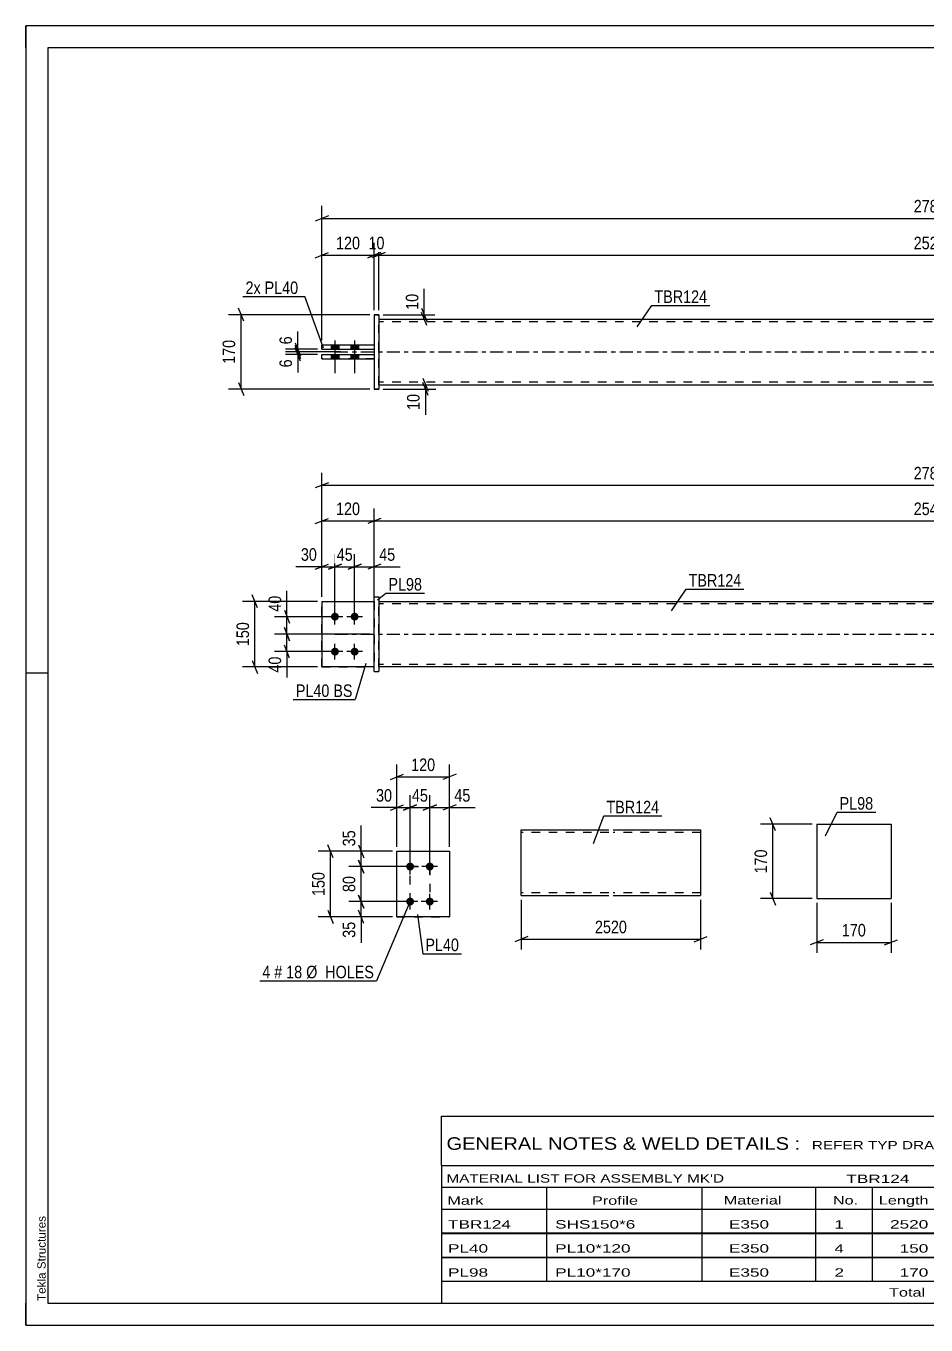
# Model space of a CAD drawing. Header units: millimetres. Extents: x 0 to 420, y 0 to 297.
# Drawn here: x 0 to 205.8, y 0 to 297 of the extents above; entities that cross this region are included whole.
import ezdxf

# ---------------------------------------------------------------- set-up
doc = ezdxf.new("R2010")
doc.units = ezdxf.units.MM
doc.linetypes.add('DXK_LINE_DOT2', pattern=[3.9198, 1.9599, -1.9599])
doc.linetypes.add('DXK_LINE_DOT3', pattern=[5.9187, 2.979, -0.9799, 0.9799, -0.9799])
doc.styles.add('Arial', font='ARIAL.TTF', dxfattribs={"height": 0.2})
doc.styles.add('Arial Narrow', font='ARIALN.TTF', dxfattribs={"height": 0.2})

# ---------------------------------------------------------------- blocks, each defined once
blk = doc.blocks.new('Unknown-580873140-1163')
at = {"color": 5, "linetype": 'Continuous'}
for p, q in [((420, 297), (0, 297)), ((0, 297), (0, 0)), ((0, 292), (0, 297)), ((415, 292), (5, 292)), ((5, 292), (5, 5)), ((5, 149), (0, 149)), ((0, 0), (0, 5)), ((5, 5), (415, 5)), ((0, 0), (420, 0))]:
    blk.add_line(p, q, dxfattribs=at)
at = {"color": 174, "linetype": 'Continuous', "style": 'Arial'}
blk.add_text('Tekla Structures', height=1.9102, rotation=90, dxfattribs=at).set_placement((4.5, 5.5))
blk = doc.blocks.new('Part-580873140-1797 - 1735')
at = {"color": 2, "linetype": 'Continuous'}
for p, q in [((67.65, 165.45), (79.65, 165.45)), ((67.65, 165.45), (67.65, 150.45)), ((79.65, 150.45), (67.65, 150.45)), ((67.65, 150.45), (67.65, 150.45))]:
    blk.add_line(p, q, dxfattribs=at)
at = {"color": 7, "linetype": 'DXK_LINE_DOT2'}
for p, q in [((67.65, 165.45), (79.65, 165.45)), ((79.65, 165.45), (79.65, 165.45)), ((79.65, 165.45), (79.65, 150.45)), ((67.65, 150.45), (79.65, 150.45))]:
    blk.add_line(p, q, dxfattribs=at)
blk = doc.blocks.new('Part-580873140-1792 - 1735')
at = {"color": 7, "linetype": 'DXK_LINE_DOT2'}
for p, q in [((67.65, 165.45), (79.65, 165.45)), ((67.65, 165.45), (79.65, 165.45)), ((67.65, 150.45), (67.65, 165.45)), ((79.65, 165.45), (79.65, 165.45)), ((79.65, 165.45), (79.65, 150.45)), ((67.65, 150.45), (79.65, 150.45)), ((79.65, 150.45), (67.65, 150.45)), ((67.65, 150.45), (67.65, 150.45))]:
    blk.add_line(p, q, dxfattribs=at)
blk = doc.blocks.new('Part-580873140-1802 - 1735')
at = {"color": 2, "linetype": 'Continuous'}
for p, q in [((79.65, 166.45), (80.65, 166.45)), ((79.65, 149.45), (79.65, 166.45)), ((80.65, 166.45), (80.65, 166.45)), ((80.65, 166.45), (80.65, 149.45)), ((79.65, 149.45), (80.65, 149.45))]:
    blk.add_line(p, q, dxfattribs=at)
at = {"color": 7, "linetype": 'DXK_LINE_DOT2'}
for p, q in [((79.65, 166.45), (80.65, 166.45)), ((79.65, 149.45), (80.65, 149.45))]:
    blk.add_line(p, q, dxfattribs=at)
blk = doc.blocks.new('Part-580873140-1807 - 1735')
at = {"color": 2, "linetype": 'Continuous'}
for p, q in [((80.65, 165.45), (332.64, 165.45)), ((332.64, 150.45), (80.65, 150.45))]:
    blk.add_line(p, q, dxfattribs=at)
at = {"color": 7, "linetype": 'DXK_LINE_DOT2'}
for p, q in [((80.65, 150.45), (80.65, 165.45)), ((332.64, 164.85), (80.65, 164.85)), ((332.64, 150.45), (332.64, 165.45)), ((332.64, 151.05), (80.65, 151.05))]:
    blk.add_line(p, q, dxfattribs=at)
at = {"color": 7, "linetype": 'DXK_LINE_DOT3'}
blk.add_line((70.65, 157.95), (342.64, 157.95), dxfattribs=at)
blk = doc.blocks.new('Bolt-580873140-1809 - 1735')
at = {"linetype": 'Continuous'}
for points in [[(70.65, 162.85), (70.83, 162.83), (71.01, 162.78), (71.17, 162.68), (71.31, 162.56), (71.42, 162.4), (71.5, 162.23), (71.54, 162.05), (71.54, 161.86), (71.5, 161.68), (71.42, 161.5), (71.31, 161.35), (71.17, 161.23), (71.01, 161.13), (70.83, 161.07), (70.65, 161.05), (70.46, 161.07), (70.28, 161.13), (70.12, 161.23), (69.98, 161.35), (69.87, 161.5), (69.79, 161.68), (69.75, 161.86), (69.75, 162.05), (69.79, 162.23), (69.87, 162.4), (69.98, 162.56), (70.12, 162.68), (70.28, 162.78), (70.46, 162.83)], [(75.15, 162.85), (75.33, 162.83), (75.51, 162.78), (75.67, 162.68), (75.81, 162.56), (75.92, 162.4), (76, 162.23), (76.04, 162.05), (76.04, 161.86), (76, 161.68), (75.92, 161.5), (75.81, 161.35), (75.67, 161.23), (75.51, 161.13), (75.33, 161.07), (75.15, 161.05), (74.96, 161.07), (74.78, 161.13), (74.62, 161.23), (74.48, 161.35), (74.37, 161.5), (74.29, 161.68), (74.25, 161.86), (74.25, 162.05), (74.29, 162.23), (74.37, 162.4), (74.48, 162.56), (74.62, 162.68), (74.78, 162.78), (74.96, 162.83)], [(70.65, 154.85), (70.83, 154.83), (71.01, 154.78), (71.17, 154.68), (71.31, 154.56), (71.42, 154.4), (71.5, 154.23), (71.54, 154.05), (71.54, 153.86), (71.5, 153.68), (71.42, 153.5), (71.31, 153.35), (71.17, 153.23), (71.01, 153.13), (70.83, 153.07), (70.65, 153.05), (70.46, 153.07), (70.28, 153.13), (70.12, 153.23), (69.98, 153.35), (69.87, 153.5), (69.79, 153.68), (69.75, 153.86), (69.75, 154.05), (69.79, 154.23), (69.87, 154.4), (69.98, 154.56), (70.12, 154.68), (70.28, 154.78), (70.46, 154.83)], [(75.15, 154.85), (75.33, 154.83), (75.51, 154.78), (75.67, 154.68), (75.81, 154.56), (75.92, 154.4), (76, 154.23), (76.04, 154.05), (76.04, 153.86), (76, 153.68), (75.92, 153.5), (75.81, 153.35), (75.67, 153.23), (75.51, 153.13), (75.33, 153.07), (75.15, 153.05), (74.96, 153.07), (74.78, 153.13), (74.62, 153.23), (74.48, 153.35), (74.37, 153.5), (74.29, 153.68), (74.25, 153.86), (74.25, 154.05), (74.29, 154.23), (74.37, 154.4), (74.48, 154.56), (74.62, 154.68), (74.78, 154.78), (74.96, 154.83)]]:
    blk.add_hatch(color=1, dxfattribs=at).paths.add_polyline_path(points)
at = {"color": 1, "linetype": 'Continuous'}
for p, q in [((70.65, 160.15), (70.65, 163.75)), ((75.15, 160.15), (75.15, 163.75)), ((72.45, 161.95), (68.85, 161.95)), ((76.95, 161.95), (73.35, 161.95)), ((70.65, 152.15), (70.65, 155.75)), ((75.15, 152.15), (75.15, 155.75)), ((72.45, 153.95), (68.85, 153.95)), ((76.95, 153.95), (73.35, 153.95))]:
    blk.add_line(p, q, dxfattribs=at)
blk = doc.blocks.new('Part-580873140-1425 - 1390')
at = {"color": 2, "linetype": 'Continuous'}
for p, q in [((67.65, 224.09), (79.65, 224.09)), ((67.65, 223.09), (67.65, 224.09)), ((67.65, 223.09), (79.65, 223.09)), ((67.65, 223.09), (67.65, 223.09))]:
    blk.add_line(p, q, dxfattribs=at)
at = {"color": 7, "linetype": 'DXK_LINE_DOT2'}
for p, q in [((67.65, 224.09), (79.65, 224.09)), ((67.65, 224.09), (67.65, 224.09)), ((67.65, 223.09), (79.65, 223.09)), ((79.65, 224.09), (79.65, 223.09))]:
    blk.add_line(p, q, dxfattribs=at)
blk = doc.blocks.new('Part-580873140-1394 - 1390')
at = {"color": 2, "linetype": 'Continuous'}
for p, q in [((79.65, 230.99), (80.65, 230.99)), ((79.65, 230.99), (79.65, 213.99)), ((80.65, 230.99), (80.65, 230.99)), ((80.65, 230.99), (80.65, 213.99)), ((80.65, 213.99), (79.65, 213.99)), ((79.65, 213.99), (79.65, 213.99))]:
    blk.add_line(p, q, dxfattribs=at)
at = {"color": 7, "linetype": 'DXK_LINE_DOT2'}
for p, q in [((80.65, 230.99), (79.65, 230.99)), ((80.65, 230.99), (80.65, 230.99)), ((79.65, 213.99), (80.65, 213.99))]:
    blk.add_line(p, q, dxfattribs=at)
blk = doc.blocks.new('Part-580873140-1420 - 1390')
at = {"color": 2, "linetype": 'Continuous'}
for p, q in [((67.65, 221.89), (79.65, 221.89)), ((67.65, 220.89), (67.65, 221.89)), ((67.65, 220.89), (79.65, 220.89)), ((67.65, 220.89), (67.65, 220.89))]:
    blk.add_line(p, q, dxfattribs=at)
at = {"color": 7, "linetype": 'DXK_LINE_DOT2'}
for p, q in [((67.65, 221.89), (79.65, 221.89)), ((79.65, 220.89), (67.65, 220.89)), ((79.65, 221.89), (79.65, 220.89))]:
    blk.add_line(p, q, dxfattribs=at)
blk = doc.blocks.new('Part-580873140-1446 - 1390')
at = {"color": 2, "linetype": 'Continuous'}
for p, q in [((80.65, 229.99), (332.64, 229.99)), ((80.65, 214.99), (332.64, 214.99))]:
    blk.add_line(p, q, dxfattribs=at)
at = {"color": 7, "linetype": 'DXK_LINE_DOT2'}
for p, q in [((80.65, 214.99), (80.65, 229.99)), ((332.64, 229.39), (80.65, 229.39)), ((332.64, 229.99), (332.64, 214.99)), ((332.64, 215.59), (80.65, 215.59))]:
    blk.add_line(p, q, dxfattribs=at)
at = {"color": 7, "linetype": 'DXK_LINE_DOT3'}
blk.add_line((70.65, 222.49), (342.64, 222.49), dxfattribs=at)
blk = doc.blocks.new('Bolt-580873140-1448 - 1390')
at = {"linetype": 'Continuous'}
for points in [[(69.75, 223.09), (71.55, 223.09), (71.55, 224.09), (69.75, 224.09)], [(69.75, 223.09), (71.55, 223.09), (71.55, 224.09), (69.75, 224.09)], [(74.25, 223.09), (76.05, 223.09), (76.05, 224.09), (74.25, 224.09)], [(74.25, 223.09), (76.05, 223.09), (76.05, 224.09), (74.25, 224.09)], [(69.75, 220.89), (71.55, 220.89), (71.55, 221.89), (69.75, 221.89)], [(69.75, 220.89), (71.55, 220.89), (71.55, 221.89), (69.75, 221.89)], [(74.25, 220.89), (76.05, 220.89), (76.05, 221.89), (74.25, 221.89)], [(74.25, 220.89), (76.05, 220.89), (76.05, 221.89), (74.25, 221.89)]]:
    blk.add_hatch(color=1, dxfattribs=at).paths.add_polyline_path(points)
at = {"color": 1, "linetype": 'Continuous'}
for p, q in [((69.75, 224.09), (69.75, 223.09)), ((69.75, 224.09), (69.75, 223.09)), ((70.65, 225.09), (70.65, 217.59)), ((70.65, 225.09), (70.65, 217.59)), ((71.55, 224.09), (71.55, 223.09)), ((71.55, 224.09), (71.55, 223.09)), ((74.25, 224.09), (74.25, 223.09)), ((74.25, 224.09), (74.25, 223.09)), ((75.15, 225.09), (75.15, 217.59)), ((75.15, 225.09), (75.15, 217.59)), ((76.05, 224.09), (76.05, 223.09)), ((76.05, 224.09), (76.05, 223.09)), ((69.75, 221.89), (69.75, 220.89)), ((69.75, 221.89), (69.75, 220.89)), ((71.55, 221.89), (71.55, 220.89)), ((71.55, 221.89), (71.55, 220.89)), ((74.25, 221.89), (74.25, 220.89)), ((74.25, 221.89), (74.25, 220.89)), ((76.05, 221.89), (76.05, 220.89)), ((76.05, 221.89), (76.05, 220.89))]:
    blk.add_line(p, q, dxfattribs=at)
blk = doc.blocks.new('Part-580873140-2138 - 2131')
at = {"color": 2, "linetype": 'Continuous'}
for p, q in [((84.83, 108.31), (96.83, 108.31)), ((84.83, 93.31), (84.83, 108.31)), ((96.83, 108.31), (96.83, 108.31)), ((96.83, 108.31), (96.83, 93.31)), ((96.83, 93.31), (84.83, 93.31)), ((84.83, 93.31), (84.83, 93.31))]:
    blk.add_line(p, q, dxfattribs=at)
at = {"color": 7, "linetype": 'DXK_LINE_DOT2'}
for p, q in [((84.83, 108.31), (96.83, 108.31)), ((84.83, 93.31), (96.83, 93.31)), ((84.83, 93.31), (84.83, 93.31))]:
    blk.add_line(p, q, dxfattribs=at)
blk = doc.blocks.new('Bolt-580873140-2171 - 2131')
at = {"linetype": 'Continuous'}
for points in [[(87.83, 103.91), (87.64, 103.93), (87.46, 103.99), (87.3, 104.09), (87.16, 104.21), (87.05, 104.36), (86.97, 104.54), (86.93, 104.72), (86.93, 104.91), (86.97, 105.09), (87.05, 105.26), (87.16, 105.42), (87.3, 105.54), (87.46, 105.64), (87.64, 105.69), (87.83, 105.71), (88.01, 105.69), (88.19, 105.64), (88.36, 105.54), (88.5, 105.42), (88.61, 105.26), (88.68, 105.09), (88.72, 104.91), (88.72, 104.72), (88.68, 104.54), (88.61, 104.36), (88.5, 104.21), (88.36, 104.09), (88.19, 103.99), (88.01, 103.93)], [(92.33, 103.91), (92.14, 103.93), (91.96, 103.99), (91.8, 104.09), (91.66, 104.21), (91.55, 104.36), (91.47, 104.54), (91.43, 104.72), (91.43, 104.91), (91.47, 105.09), (91.55, 105.26), (91.66, 105.42), (91.8, 105.54), (91.96, 105.64), (92.14, 105.69), (92.33, 105.71), (92.51, 105.69), (92.69, 105.64), (92.86, 105.54), (93, 105.42), (93.11, 105.26), (93.18, 105.09), (93.22, 104.91), (93.22, 104.72), (93.18, 104.54), (93.11, 104.36), (93, 104.21), (92.86, 104.09), (92.69, 103.99), (92.51, 103.93)], [(87.83, 95.91), (87.64, 95.93), (87.46, 95.99), (87.3, 96.09), (87.16, 96.21), (87.05, 96.36), (86.97, 96.54), (86.93, 96.72), (86.93, 96.91), (86.97, 97.09), (87.05, 97.26), (87.16, 97.42), (87.3, 97.54), (87.46, 97.64), (87.64, 97.69), (87.83, 97.71), (88.01, 97.69), (88.19, 97.64), (88.36, 97.54), (88.5, 97.42), (88.61, 97.26), (88.68, 97.09), (88.72, 96.91), (88.72, 96.72), (88.68, 96.54), (88.61, 96.36), (88.5, 96.21), (88.36, 96.09), (88.19, 95.99), (88.01, 95.93)], [(92.33, 95.91), (92.14, 95.93), (91.96, 95.99), (91.8, 96.09), (91.66, 96.21), (91.55, 96.36), (91.47, 96.54), (91.43, 96.72), (91.43, 96.91), (91.47, 97.09), (91.55, 97.26), (91.66, 97.42), (91.8, 97.54), (91.96, 97.64), (92.14, 97.69), (92.33, 97.71), (92.51, 97.69), (92.69, 97.64), (92.86, 97.54), (93, 97.42), (93.11, 97.26), (93.18, 97.09), (93.22, 96.91), (93.22, 96.72), (93.18, 96.54), (93.11, 96.36), (93, 96.21), (92.86, 96.09), (92.69, 95.99), (92.51, 95.93)]]:
    blk.add_hatch(color=1, dxfattribs=at).paths.add_polyline_path(points)
at = {"color": 1, "linetype": 'Continuous'}
for p, q in [((89.63, 104.81), (86.03, 104.81)), ((87.83, 103.01), (87.83, 106.61)), ((94.13, 104.81), (90.53, 104.81)), ((92.33, 103.01), (92.33, 106.61)), ((87.83, 95.01), (87.83, 98.61)), ((92.33, 95.01), (92.33, 98.61)), ((89.63, 96.81), (86.03, 96.81)), ((94.13, 96.81), (90.53, 96.81))]:
    blk.add_line(p, q, dxfattribs=at)
blk = doc.blocks.new('Part-580873140-2302 - 2296')
at = {"color": 2, "linetype": 'Continuous'}
for p, q in [((180.8, 114.49), (180.8, 97.49)), ((180.8, 114.49), (197.8, 114.49)), ((197.8, 114.49), (197.8, 97.49)), ((180.8, 97.49), (197.8, 97.49))]:
    blk.add_line(p, q, dxfattribs=at)
blk = doc.blocks.new('Part-580873140-2328 - 2321')
at = {"color": 2, "linetype": 'Continuous'}
for p, q in [((113.25, 99.43), (113.25, 113.23)), ((113.25, 113.23), (133.25, 113.23)), ((134.25, 113.23), (154.25, 113.23)), ((154.25, 113.23), (154.25, 98.23)), ((113.25, 98.58), (113.25, 99.43)), ((113.25, 98.32), (113.25, 98.58)), ((113.25, 98.23), (113.25, 98.32)), ((113.25, 98.23), (133.25, 98.23)), ((134.25, 98.23), (154.25, 98.23))]:
    blk.add_line(p, q, dxfattribs=at)
at = {"color": 7, "linetype": 'DXK_LINE_DOT2'}
for p, q in [((133.25, 112.63), (113.25, 112.63)), ((154.25, 112.63), (134.25, 112.63)), ((113.25, 98.97), (113.25, 99.43)), ((113.25, 98.58), (113.25, 99.2)), ((113.25, 98.83), (113.25, 98.88)), ((113.25, 98.83), (113.25, 98.88)), ((133.25, 98.83), (113.25, 98.83)), ((154.25, 98.83), (134.25, 98.83)), ((154.25, 98.83), (154.25, 98.88))]:
    blk.add_line(p, q, dxfattribs=at)
blk = doc.blocks.new('Rectangle-580873140-2281 - 2131')
at = {"color": 1, "linetype": 'DXK_LINE_DOT2'}
blk.add_lwpolyline([(87.83, 104.81), (92.33, 104.81), (92.33, 96.81), (87.83, 96.81), (87.83, 104.81)], close=True, dxfattribs=at)
blk = doc.blocks.new('StraightDimension-580873140-2008 - 1735')
at = {"color": 7, "linetype": 'Continuous'}
for p, q in [((59.08, 163.45), (60.28, 160.45)), ((69.65, 161.95), (56.83, 161.95)), ((59.68, 157.95), (59.68, 161.95)), ((78.65, 157.95), (56.83, 157.95)), ((60.28, 156.45), (59.08, 159.45))]:
    blk.add_line(p, q, dxfattribs=at)
at = {"color": 0}
blk.add_wipeout([(58.93, 167.34), (54.73, 167.34), (54.73, 162.48), (58.93, 162.48)], dxfattribs=at)
at = {"color": 7, "linetype": 'Continuous'}
blk.add_line((59.68, 161.95), (59.68, 167.86), dxfattribs=at)
blk.add_line((59.68, 161.95), (59.68, 167.86), dxfattribs=at)
at = {"color": 3, "style": 'Arial Narrow'}
blk.add_text('40', height=2.863, rotation=90.0002, dxfattribs=at).set_placement((58.33, 163.08))
blk = doc.blocks.new('StraightDimension-580873140-1999 - 1735')
at = {"color": 7, "linetype": 'Continuous'}
for p, q in [((78.65, 157.95), (56.83, 157.95)), ((59.08, 159.45), (60.28, 156.45)), ((59.68, 153.95), (59.68, 157.95)), ((60.28, 152.45), (59.08, 155.45)), ((69.65, 153.95), (56.83, 153.95))]:
    blk.add_line(p, q, dxfattribs=at)
at = {"color": 0}
blk.add_wipeout([(58.93, 153.43), (54.73, 153.43), (54.73, 148.57), (58.93, 148.57)], dxfattribs=at)
at = {"color": 7, "linetype": 'Continuous'}
blk.add_line((59.68, 153.95), (59.68, 148.05), dxfattribs=at)
blk.add_line((59.68, 153.95), (59.68, 148.05), dxfattribs=at)
at = {"color": 3, "style": 'Arial Narrow'}
blk.add_text('40', height=2.863, rotation=90.0002, dxfattribs=at).set_placement((58.33, 149.17))
blk = doc.blocks.new('StraightDimension-580873140-1937 - 1735')
at = {"color": 7, "linetype": 'Continuous'}
for p, q in [((66.15, 183.23), (69.15, 184.43)), ((67.65, 166.45), (67.65, 186.68)), ((81.15, 184.43), (78.15, 183.23)), ((79.65, 158.95), (79.65, 186.68)), ((67.65, 183.83), (79.65, 183.83))]:
    blk.add_line(p, q, dxfattribs=at)
at = {"color": 0}
blk.add_wipeout([(76.99, 184.58), (76.99, 188.78), (70.3, 188.78), (70.3, 184.58)], dxfattribs=at)
at = {"color": 3, "style": 'Arial Narrow'}
blk.add_text('120', height=2.863, dxfattribs=at).set_placement((70.9, 185.18))
blk = doc.blocks.new('StraightDimension-580873140-2018 - 1735')
at = {"color": 7, "linetype": 'Continuous'}
for p, q in [((52.95, 163.95), (51.75, 166.95)), ((66.65, 165.45), (49.5, 165.45)), ((52.35, 150.45), (52.35, 165.45)), ((51.75, 151.95), (52.95, 148.95)), ((66.65, 150.45), (49.5, 150.45))]:
    blk.add_line(p, q, dxfattribs=at)
at = {"color": 0}
blk.add_wipeout([(51.6, 161.3), (47.4, 161.3), (47.4, 154.61), (51.6, 154.61)], dxfattribs=at)
at = {"color": 3, "style": 'Arial Narrow'}
blk.add_text('150', height=2.863, rotation=90.0002, dxfattribs=at).set_placement((51, 155.21))
blk = doc.blocks.new('StraightDimension-580873140-1864 - 1735')
at = {"color": 7, "linetype": 'Continuous'}
for p, q in [((67.65, 166.45), (67.65, 194.83)), ((345.64, 166.45), (345.64, 194.83)), ((69.15, 192.58), (66.15, 191.38)), ((67.65, 191.98), (345.64, 191.98)), ((344.14, 191.38), (347.14, 192.58))]:
    blk.add_line(p, q, dxfattribs=at)
at = {"color": 0}
blk.add_wipeout([(210.9, 192.73), (210.9, 196.93), (202.39, 196.93), (202.39, 192.73)], dxfattribs=at)
at = {"color": 3, "style": 'Arial Narrow'}
blk.add_text('2780', height=2.863, dxfattribs=at).set_placement((202.99, 193.33))
blk = doc.blocks.new('StraightDimension-580873140-1922 - 1735')
at = {"color": 7, "linetype": 'Continuous'}
for p, q in [((81.15, 184.43), (78.15, 183.23)), ((79.65, 158.95), (79.65, 186.68)), ((332.14, 183.23), (335.14, 184.43)), ((333.64, 166.45), (333.64, 186.68)), ((79.65, 183.83), (333.64, 183.83))]:
    blk.add_line(p, q, dxfattribs=at)
at = {"color": 0}
blk.add_wipeout([(210.9, 184.58), (210.9, 188.78), (202.39, 188.78), (202.39, 184.58)], dxfattribs=at)
at = {"color": 3, "style": 'Arial Narrow'}
blk.add_text('2540', height=2.863, dxfattribs=at).set_placement((202.99, 185.18))
blk = doc.blocks.new('StraightDimension-580873140-1953 - 1735')
at = {"color": 7, "linetype": 'Continuous'}
for p, q in [((67.65, 166.45), (67.65, 176.23)), ((70.65, 162.95), (70.65, 176.23)), ((66.15, 172.78), (69.15, 173.98)), ((67.65, 173.38), (70.65, 173.38)), ((72.15, 173.98), (69.15, 172.78))]:
    blk.add_line(p, q, dxfattribs=at)
at = {"color": 0}
blk.add_wipeout([(67.12, 174.13), (67.12, 178.33), (62.26, 178.33), (62.26, 174.13)], dxfattribs=at)
at = {"color": 7, "linetype": 'Continuous'}
blk.add_line((67.65, 173.38), (61.74, 173.38), dxfattribs=at)
blk.add_line((67.65, 173.38), (61.74, 173.38), dxfattribs=at)
at = {"color": 3, "style": 'Arial Narrow'}
blk.add_text('30', height=2.863, dxfattribs=at).set_placement((62.86, 174.73))
blk = doc.blocks.new('StraightDimension-580873140-1969 - 1735')
at = {"color": 7, "linetype": 'Continuous'}
for p, q in [((70.65, 162.95), (70.65, 176.23)), ((75.15, 162.95), (75.15, 176.23)), ((69.15, 172.78), (72.15, 173.98)), ((70.65, 173.38), (75.15, 173.38)), ((76.65, 173.98), (73.65, 172.78))]:
    blk.add_line(p, q, dxfattribs=at)
at = {"color": 0}
blk.add_wipeout([(75.32, 174.13), (75.32, 178.33), (70.47, 178.33), (70.47, 174.13)], dxfattribs=at)
at = {"color": 3, "style": 'Arial Narrow'}
blk.add_text('45', height=2.863, dxfattribs=at).set_placement((71.07, 174.73))
blk = doc.blocks.new('StraightDimension-580873140-1982 - 1735')
at = {"color": 7, "linetype": 'Continuous'}
for p, q in [((75.15, 162.95), (75.15, 176.23)), ((79.65, 166.45), (79.65, 176.23)), ((73.65, 172.78), (76.65, 173.98)), ((75.15, 173.38), (79.65, 173.38)), ((81.15, 173.98), (78.15, 172.78))]:
    blk.add_line(p, q, dxfattribs=at)
at = {"color": 0}
blk.add_wipeout([(85.03, 174.13), (85.03, 178.33), (80.17, 178.33), (80.17, 174.13)], dxfattribs=at)
at = {"color": 7, "linetype": 'Continuous'}
blk.add_line((79.65, 173.38), (85.55, 173.38), dxfattribs=at)
blk.add_line((79.65, 173.38), (85.55, 173.38), dxfattribs=at)
at = {"color": 3, "style": 'Arial Narrow'}
blk.add_text('45', height=2.863, dxfattribs=at).set_placement((80.77, 174.73))
blk = doc.blocks.new('StraightDimension-580873140-1564 - 1390')
at = {"color": 7, "linetype": 'Continuous'}
for p, q in [((67.65, 225.09), (67.65, 255.86)), ((345.64, 225.09), (345.64, 255.86)), ((69.15, 253.61), (66.15, 252.41)), ((67.65, 253.01), (345.64, 253.01)), ((344.14, 252.41), (347.14, 253.61))]:
    blk.add_line(p, q, dxfattribs=at)
at = {"color": 0}
blk.add_wipeout([(210.9, 253.76), (210.9, 257.96), (202.39, 257.96), (202.39, 253.76)], dxfattribs=at)
at = {"color": 3, "style": 'Arial Narrow'}
blk.add_text('2780', height=2.863, dxfattribs=at).set_placement((202.99, 254.36))
blk = doc.blocks.new('StraightDimension-580873140-1585 - 1390')
at = {"color": 7, "linetype": 'Continuous'}
for p, q in [((80.65, 231.99), (80.65, 247.45)), ((332.64, 231.99), (332.64, 247.45)), ((82.15, 245.2), (79.15, 244)), ((80.65, 244.6), (332.64, 244.6)), ((331.14, 244), (334.14, 245.2))]:
    blk.add_line(p, q, dxfattribs=at)
at = {"color": 0}
blk.add_wipeout([(210.9, 245.35), (210.9, 249.55), (202.39, 249.55), (202.39, 245.35)], dxfattribs=at)
at = {"color": 3, "style": 'Arial Narrow'}
blk.add_text('2520', height=2.863, dxfattribs=at).set_placement((202.99, 245.95))
blk = doc.blocks.new('StraightDimension-580873140-1595 - 1390')
at = {"color": 7, "linetype": 'Continuous'}
for p, q in [((79.65, 231.99), (79.65, 247.45)), ((80.65, 231.99), (80.65, 247.45)), ((78.15, 244), (81.15, 245.2)), ((82.15, 245.2), (79.15, 244)), ((79.65, 244.6), (80.65, 244.6))]:
    blk.add_line(p, q, dxfattribs=at)
at = {"color": 0}
blk.add_wipeout([(82.57, 245.35), (82.57, 249.55), (77.72, 249.55), (77.72, 245.35)], dxfattribs=at)
at = {"color": 3, "style": 'Arial Narrow'}
blk.add_text('10', height=2.863, dxfattribs=at).set_placement((78.32, 245.95))
blk = doc.blocks.new('StraightDimension-580873140-1605 - 1390')
at = {"color": 7, "linetype": 'Continuous'}
for p, q in [((67.65, 225.09), (67.65, 247.45)), ((79.65, 231.99), (79.65, 247.45)), ((66.15, 244), (69.15, 245.2)), ((67.65, 244.6), (79.65, 244.6)), ((81.15, 245.2), (78.15, 244))]:
    blk.add_line(p, q, dxfattribs=at)
at = {"color": 0}
blk.add_wipeout([(76.99, 245.35), (76.99, 249.55), (70.3, 249.55), (70.3, 245.35)], dxfattribs=at)
at = {"color": 3, "style": 'Arial Narrow'}
blk.add_text('120', height=2.863, dxfattribs=at).set_placement((70.9, 245.95))
blk = doc.blocks.new('StraightDimension-580873140-1626 - 1390')
at = {"color": 7, "linetype": 'Continuous'}
for p, q in [((81.65, 214.99), (93.74, 214.99)), ((81.65, 213.99), (93.74, 213.99)), ((90.74, 216.49), (91.94, 213.49)), ((91.94, 212.49), (90.74, 215.49)), ((91.34, 213.99), (91.34, 214.99))]:
    blk.add_line(p, q, dxfattribs=at)
at = {"color": 0}
blk.add_wipeout([(90.59, 213.46), (86.39, 213.46), (86.39, 208.61), (90.59, 208.61)], dxfattribs=at)
at = {"color": 7, "linetype": 'Continuous'}
blk.add_line((91.34, 213.99), (91.34, 208.08), dxfattribs=at)
blk.add_line((91.34, 213.99), (91.34, 208.08), dxfattribs=at)
at = {"color": 3, "style": 'Arial Narrow'}
blk.add_text('10', height=2.863, rotation=90.0002, dxfattribs=at).set_placement((89.99, 209.21))
blk = doc.blocks.new('StraightDimension-580873140-1636 - 1390')
at = {"color": 7, "linetype": 'Continuous'}
for p, q in [((90.47, 232.49), (91.67, 229.49)), ((81.65, 230.99), (93.47, 230.99)), ((81.65, 229.99), (93.47, 229.99)), ((91.67, 228.49), (90.47, 231.49)), ((91.07, 229.99), (91.07, 230.99))]:
    blk.add_line(p, q, dxfattribs=at)
at = {"color": 0}
blk.add_wipeout([(90.32, 236.37), (86.12, 236.37), (86.12, 231.51), (90.32, 231.51)], dxfattribs=at)
at = {"color": 7, "linetype": 'Continuous'}
blk.add_line((91.07, 230.99), (91.07, 236.89), dxfattribs=at)
blk.add_line((91.07, 230.99), (91.07, 236.89), dxfattribs=at)
at = {"color": 3, "style": 'Arial Narrow'}
blk.add_text('10', height=2.863, rotation=90.0002, dxfattribs=at).set_placement((89.72, 232.11))
blk = doc.blocks.new('StraightDimension-580873140-1667 - 1390')
at = {"color": 7, "linetype": 'Continuous'}
for p, q in [((49.78, 229.49), (48.58, 232.49)), ((78.65, 230.99), (46.33, 230.99)), ((49.18, 213.99), (49.18, 230.99)), ((78.65, 213.99), (46.33, 213.99)), ((48.58, 215.49), (49.78, 212.49))]:
    blk.add_line(p, q, dxfattribs=at)
at = {"color": 0}
blk.add_wipeout([(48.43, 225.83), (44.23, 225.83), (44.23, 219.15), (48.43, 219.15)], dxfattribs=at)
at = {"color": 3, "style": 'Arial Narrow'}
blk.add_text('170', height=2.863, rotation=90.0002, dxfattribs=at).set_placement((47.83, 219.75))
blk = doc.blocks.new('StraightDimension-580873140-1678 - 1390')
at = {"color": 7, "linetype": 'Continuous'}
for p, q in [((66.65, 223.09), (59.32, 223.09)), ((61.57, 224.59), (62.77, 221.59)), ((62.77, 220.99), (61.57, 223.99)), ((62.17, 222.49), (62.17, 223.09)), ((71.9, 222.49), (59.32, 222.49))]:
    blk.add_line(p, q, dxfattribs=at)
at = {"color": 0}
blk.add_wipeout([(61.42, 226.64), (57.22, 226.64), (57.22, 223.61), (61.42, 223.61)], dxfattribs=at)
at = {"color": 7, "linetype": 'Continuous'}
blk.add_line((62.17, 223.09), (62.17, 227.17), dxfattribs=at)
blk.add_line((62.17, 223.09), (62.17, 227.17), dxfattribs=at)
at = {"color": 3, "style": 'Arial Narrow'}
blk.add_text('6', height=2.86, rotation=90.0002, dxfattribs=at).set_placement((60.82, 224.21))
blk = doc.blocks.new('StraightDimension-580873140-1688 - 1390')
at = {"color": 7, "linetype": 'Continuous'}
for p, q in [((61.57, 223.99), (62.77, 220.99)), ((62.77, 220.39), (61.57, 223.39)), ((71.9, 222.49), (59.32, 222.49)), ((66.65, 221.89), (59.32, 221.89)), ((62.17, 221.89), (62.17, 222.49))]:
    blk.add_line(p, q, dxfattribs=at)
at = {"color": 0}
blk.add_wipeout([(61.42, 221.36), (57.22, 221.36), (57.22, 218.34), (61.42, 218.34)], dxfattribs=at)
at = {"color": 7, "linetype": 'Continuous'}
blk.add_line((62.17, 221.89), (62.17, 217.81), dxfattribs=at)
blk.add_line((62.17, 221.89), (62.17, 217.81), dxfattribs=at)
at = {"color": 3, "style": 'Arial Narrow'}
blk.add_text('6', height=2.86, rotation=90.0002, dxfattribs=at).set_placement((60.82, 218.94))
blk = doc.blocks.new('StraightDimension-580873140-2174 - 2131')
at = {"color": 7, "linetype": 'Continuous'}
for p, q in [((84.83, 109.31), (84.83, 128.16)), ((96.83, 109.31), (96.83, 128.16)), ((83.33, 124.71), (86.33, 125.91)), ((84.83, 125.31), (96.83, 125.31)), ((98.33, 125.91), (95.33, 124.71))]:
    blk.add_line(p, q, dxfattribs=at)
at = {"color": 0}
blk.add_wipeout([(94.17, 126.06), (94.17, 130.26), (87.48, 130.26), (87.48, 126.06)], dxfattribs=at)
at = {"color": 3, "style": 'Arial Narrow'}
blk.add_text('120', height=2.863, dxfattribs=at).set_placement((88.08, 126.66))
blk = doc.blocks.new('StraightDimension-580873140-2191 - 2131')
at = {"color": 7, "linetype": 'Continuous'}
for p, q in [((86.33, 117.71), (89.33, 118.91)), ((87.83, 105.81), (87.83, 121.16)), ((93.83, 118.91), (90.83, 117.71)), ((92.33, 105.81), (92.33, 121.16)), ((87.83, 118.31), (92.33, 118.31))]:
    blk.add_line(p, q, dxfattribs=at)
at = {"color": 0}
blk.add_wipeout([(92.5, 119.06), (92.5, 123.26), (87.65, 123.26), (87.65, 119.06)], dxfattribs=at)
at = {"color": 3, "style": 'Arial Narrow'}
blk.add_text('45', height=2.863, dxfattribs=at).set_placement((88.25, 119.66))
blk = doc.blocks.new('StraightDimension-580873140-2201 - 2131')
at = {"color": 7, "linetype": 'Continuous'}
for p, q in [((83.33, 117.71), (86.33, 118.91)), ((84.83, 109.31), (84.83, 121.16)), ((89.33, 118.91), (86.33, 117.71)), ((87.83, 105.81), (87.83, 121.16)), ((84.83, 118.31), (87.83, 118.31))]:
    blk.add_line(p, q, dxfattribs=at)
at = {"color": 0}
blk.add_wipeout([(84.3, 119.06), (84.3, 123.26), (79.45, 123.26), (79.45, 119.06)], dxfattribs=at)
at = {"color": 7, "linetype": 'Continuous'}
blk.add_line((84.83, 118.31), (78.92, 118.31), dxfattribs=at)
blk.add_line((84.83, 118.31), (78.92, 118.31), dxfattribs=at)
at = {"color": 3, "style": 'Arial Narrow'}
blk.add_text('30', height=2.863, dxfattribs=at).set_placement((80.05, 119.66))
blk = doc.blocks.new('StraightDimension-580873140-2214 - 2131')
at = {"color": 7, "linetype": 'Continuous'}
for p, q in [((90.83, 117.71), (93.83, 118.91)), ((92.33, 105.81), (92.33, 121.16)), ((98.33, 118.91), (95.33, 117.71)), ((96.83, 109.31), (96.83, 121.16)), ((92.33, 118.31), (96.83, 118.31))]:
    blk.add_line(p, q, dxfattribs=at)
at = {"color": 0}
blk.add_wipeout([(102.21, 119.06), (102.21, 123.26), (97.35, 123.26), (97.35, 119.06)], dxfattribs=at)
at = {"color": 7, "linetype": 'Continuous'}
blk.add_line((96.83, 118.31), (102.73, 118.31), dxfattribs=at)
blk.add_line((96.83, 118.31), (102.73, 118.31), dxfattribs=at)
at = {"color": 3, "style": 'Arial Narrow'}
blk.add_text('45', height=2.863, dxfattribs=at).set_placement((97.95, 119.66))
blk = doc.blocks.new('StraightDimension-580873140-2228 - 2131')
at = {"color": 7, "linetype": 'Continuous'}
for p, q in [((83.83, 108.31), (66.79, 108.31)), ((70.24, 106.81), (69.04, 109.81)), ((69.64, 93.31), (69.64, 108.31)), ((83.83, 93.31), (66.79, 93.31)), ((69.04, 94.81), (70.24, 91.81))]:
    blk.add_line(p, q, dxfattribs=at)
at = {"color": 0}
blk.add_wipeout([(68.89, 104.16), (64.69, 104.16), (64.69, 97.47), (68.89, 97.47)], dxfattribs=at)
at = {"color": 3, "style": 'Arial Narrow'}
blk.add_text('150', height=2.863, rotation=90.0002, dxfattribs=at).set_placement((68.29, 98.07))
blk = doc.blocks.new('StraightDimension-580873140-2245 - 2131')
at = {"color": 7, "linetype": 'Continuous'}
for p, q in [((76.04, 98.31), (77.24, 95.31)), ((86.83, 96.81), (73.79, 96.81)), ((76.64, 93.31), (76.64, 96.81)), ((83.83, 93.31), (73.79, 93.31)), ((77.24, 91.81), (76.04, 94.81))]:
    blk.add_line(p, q, dxfattribs=at)
at = {"color": 0}
blk.add_wipeout([(75.89, 92.79), (71.69, 92.79), (71.69, 87.93), (75.89, 87.93)], dxfattribs=at)
at = {"color": 7, "linetype": 'Continuous'}
blk.add_line((76.64, 93.31), (76.64, 87.41), dxfattribs=at)
blk.add_line((76.64, 93.31), (76.64, 87.41), dxfattribs=at)
at = {"color": 3, "style": 'Arial Narrow'}
blk.add_text('35', height=2.863, rotation=90.0002, dxfattribs=at).set_placement((75.29, 88.53))
blk = doc.blocks.new('StraightDimension-580873140-2258 - 2131')
at = {"color": 7, "linetype": 'Continuous'}
for p, q in [((83.83, 108.31), (73.79, 108.31)), ((76.04, 109.81), (77.24, 106.81)), ((76.64, 104.81), (76.64, 108.31)), ((86.83, 104.81), (73.79, 104.81)), ((77.24, 103.31), (76.04, 106.31))]:
    blk.add_line(p, q, dxfattribs=at)
at = {"color": 0}
blk.add_wipeout([(75.89, 113.7), (71.69, 113.7), (71.69, 108.84), (75.89, 108.84)], dxfattribs=at)
at = {"color": 7, "linetype": 'Continuous'}
blk.add_line((76.64, 108.31), (76.64, 114.22), dxfattribs=at)
blk.add_line((76.64, 108.31), (76.64, 114.22), dxfattribs=at)
at = {"color": 3, "style": 'Arial Narrow'}
blk.add_text('35', height=2.863, rotation=90.0002, dxfattribs=at).set_placement((75.29, 109.44))
blk = doc.blocks.new('StraightDimension-580873140-2271 - 2131')
at = {"color": 7, "linetype": 'Continuous'}
for p, q in [((86.83, 104.81), (73.79, 104.81)), ((76.04, 106.31), (77.24, 103.31)), ((76.64, 96.81), (76.64, 104.81)), ((77.24, 95.31), (76.04, 98.31)), ((86.83, 96.81), (73.79, 96.81))]:
    blk.add_line(p, q, dxfattribs=at)
at = {"color": 0}
blk.add_wipeout([(75.89, 103.24), (71.69, 103.24), (71.69, 98.39), (75.89, 98.39)], dxfattribs=at)
at = {"color": 3, "style": 'Arial Narrow'}
blk.add_text('80', height=2.863, rotation=90.0002, dxfattribs=at).set_placement((75.29, 98.99))
blk = doc.blocks.new('StraightDimension-580873140-2304 - 2296')
at = {"color": 7, "linetype": 'Continuous'}
for p, q in [((171.4, 112.99), (170.2, 115.99)), ((179.8, 114.49), (167.95, 114.49)), ((170.8, 97.49), (170.8, 114.49)), ((170.2, 98.99), (171.4, 95.99)), ((179.8, 97.49), (167.95, 97.49))]:
    blk.add_line(p, q, dxfattribs=at)
at = {"color": 0}
blk.add_wipeout([(170.05, 109.33), (165.85, 109.33), (165.85, 102.65), (170.05, 102.65)], dxfattribs=at)
at = {"color": 3, "style": 'Arial Narrow'}
blk.add_text('170', height=2.863, rotation=90.0002, dxfattribs=at).set_placement((169.45, 103.25))
blk = doc.blocks.new('StraightDimension-580873140-2313 - 2296')
at = {"color": 7, "linetype": 'Continuous'}
for p, q in [((180.8, 96.49), (180.8, 85.09)), ((197.8, 96.49), (197.8, 85.09)), ((182.3, 88.09), (179.3, 86.89)), ((180.8, 87.49), (197.8, 87.49)), ((196.3, 86.89), (199.3, 88.09))]:
    blk.add_line(p, q, dxfattribs=at)
at = {"color": 0}
blk.add_wipeout([(192.64, 88.24), (192.64, 92.44), (185.96, 92.44), (185.96, 88.24)], dxfattribs=at)
at = {"color": 3, "style": 'Arial Narrow'}
blk.add_text('170', height=2.863, dxfattribs=at).set_placement((186.56, 88.84))
blk = doc.blocks.new('StraightDimension-580873140-2332 - 2321')
at = {"color": 7, "linetype": 'Continuous'}
for p, q in [((113.25, 97.23), (113.25, 85.83)), ((154.25, 97.23), (154.25, 85.83)), ((114.75, 88.83), (111.75, 87.63)), ((113.25, 88.23), (154.25, 88.23)), ((152.75, 87.63), (155.75, 88.83))]:
    blk.add_line(p, q, dxfattribs=at)
at = {"color": 0}
blk.add_wipeout([(138.01, 88.98), (138.01, 93.18), (129.5, 93.18), (129.5, 88.98)], dxfattribs=at)
at = {"color": 3, "style": 'Arial Narrow'}
blk.add_text('2520', height=2.863, dxfattribs=at).set_placement((130.1, 89.58))
blk = doc.blocks.new('Unknown-580873140-3657')
at = {"color": 7, "linetype": 'Continuous'}
for p, q in [((95, 47.75), (255, 47.75)), ((95, 36.5), (95, 47.75)), ((255, 47.75), (255, 36.5)), ((95, 36.5), (255, 36.5)), ((95, 36.5), (95, 31.5)), ((255, 36.5), (255, 31.5)), ((95, 31.5), (255, 31.5)), ((95, 31.5), (95, 26.5)), ((119, 31.5), (119, 26.5)), ((154.5, 31.5), (154.5, 26.5)), ((180.5, 31.5), (180.5, 26.5)), ((193.5, 31.5), (193.5, 26.5)), ((211, 31.5), (211, 26.5)), ((233, 31.5), (233, 26.5)), ((255, 31.5), (255, 26.5)), ((95, 26.5), (255, 26.5)), ((95, 26.45), (95, 21.05)), ((95, 26.45), (255, 26.45)), ((119, 26.5), (119, 21)), ((154.5, 26.5), (154.5, 21)), ((180.5, 26.5), (180.5, 21)), ((193.5, 26.5), (193.5, 21)), ((211, 26.5), (211, 21)), ((233, 26.5), (233, 21)), ((255, 26.45), (255, 21.05)), ((95, 21.05), (255, 21.05)), ((95, 20.95), (95, 15.55)), ((95, 20.95), (255, 20.95)), ((119, 21), (119, 15.5)), ((154.5, 21), (154.5, 15.5)), ((180.5, 21), (180.5, 15.5)), ((193.5, 21), (193.5, 15.5)), ((211, 21), (211, 15.5)), ((233, 21), (233, 15.5)), ((255, 20.95), (255, 15.55)), ((95, 15.55), (255, 15.55)), ((95, 15.45), (95, 10.05)), ((95, 15.45), (255, 15.45)), ((119, 15.5), (119, 10)), ((154.5, 15.5), (154.5, 10)), ((180.5, 15.5), (180.5, 10)), ((193.5, 15.5), (193.5, 10)), ((211, 15.5), (211, 10)), ((233, 15.5), (233, 10)), ((255, 15.45), (255, 10.05)), ((95, 10.05), (255, 10.05)), ((95, 10), (255, 10)), ((95, 10), (95, 5)), ((211, 10), (211, 5)), ((233, 10), (233, 5)), ((255, 10), (255, 5)), ((95, 5), (255, 5))]:
    blk.add_line(p, q, dxfattribs=at)
at = {"color": 7, "style": 'Arial Narrow'}
for s, height, width, p in [('GENERAL NOTES & WELD DETAILS :', 2.8633, 1.4, (96.15, 40.06)), ('REFER TYP DRAWING TYP-01', 1.9089, 1.6, (179.7, 40.16)), ("MATERIAL LIST FOR ASSEMBLY MK'D", 1.9089, 1.6, (96.15, 32.56)), ('TBR124', 1.909, 1.794707, (187.59, 32.47)), ('1', 1.91, 1.794707, (217.08, 32.56)), ('No. Required', 1.9089, 1.6, (226.41, 32.56)), ('Mark', 1.909, 1.7, (96.34, 27.5)), ('Profile', 1.909, 1.7, (129.41, 27.5)), ('Material', 1.909, 1.7, (159.54, 27.56)), ('No.', 1.909, 1.7, (184.5, 27.56)), ('Length', 1.909, 1.7, (195, 27.56)), ('Area', 1.909, 1.7, (217.5, 27.56)), ('Weight', 1.909, 1.7, (237, 27.56))]:
    blk.add_text(s, height=height, dxfattribs=dict(at, width=width)).set_placement(p)
at = {"color": 7, "linetype": 'Continuous', "style": 'Arial Narrow'}
for s, height, width, p in [('TBR124', 1.909, 1.794707, (96.5, 22.06)), ('SHS150*6', 1.909, 1.794707, (121, 22.06)), ('E350', 1.909, 1.794707, (160.74, 22.06)), ('1', 1.91, 1.794707, (184.86, 22.06)), ('2520', 1.909, 1.794707, (197.58, 22.06)), ('1.5', 1.909, 1.794707, (221.32, 22.06)), ('68.4', 1.909, 1.794707, (240.14, 22.06)), ('PL40', 1.909, 1.794707, (96.5, 16.56)), ('PL10*120', 1.909, 1.794707, (121, 16.56)), ('E350', 1.909, 1.794707, (160.74, 16.56)), ('4', 1.91, 1.794707, (184.86, 16.56)), ('150', 1.909, 1.794707, (199.77, 16.56)), ('0.0', 1.909, 1.794707, (221.32, 16.56)), ('5.7', 1.909, 1.794707, (242.33, 16.56)), ('PL98', 1.909, 1.794707, (96.5, 11.06)), ('PL10*170', 1.909, 1.794707, (121, 11.06)), ('E350', 1.909, 1.794707, (160.74, 11.06)), ('2', 1.91, 1.794707, (184.86, 11.06)), ('170', 1.909, 1.794707, (199.77, 11.06)), ('0.1', 1.909, 1.794707, (221.32, 11.06)), ('4.5', 1.909, 1.794707, (242.33, 11.06)), ('Total', 1.909, 1.7, (197.33, 6.5)), ('1.8', 1.909, 1.794707, (220.83, 6.5)), ('78.6', 1.909, 1.794707, (240.14, 6.5))]:
    blk.add_text(s, height=height, dxfattribs=dict(at, width=width)).set_placement(p)
blk = doc.blocks.new('Mark-580873140-1798 - 1735')
at = {"color": 0}
blk.add_wipeout([(90.56, 167.92), (90.56, 170.92), (82.88, 170.92), (82.88, 167.92)], dxfattribs=at)
blk.add_wipeout([(90.56, 167.92), (90.56, 170.92), (82.88, 170.92), (82.88, 167.92)], dxfattribs=at)
at = {"color": 30, "linetype": 'Continuous'}
for p, q in [((80.34, 165.77), (82.28, 167.32)), ((82.28, 167.32), (91.16, 167.32))]:
    blk.add_line(p, q, dxfattribs=at)
at = {"color": 3, "style": 'Arial Narrow'}
blk.add_text('PL98', height=2.863, dxfattribs=at).set_placement((82.88, 167.92))
blk = doc.blocks.new('Mark-580873140-1803 - 1735')
at = {"color": 0}
blk.add_wipeout([(163.57, 168.83), (163.57, 171.83), (151.52, 171.83), (151.52, 168.83)], dxfattribs=at)
blk.add_wipeout([(163.57, 168.83), (163.57, 171.83), (151.52, 171.83), (151.52, 168.83)], dxfattribs=at)
at = {"color": 30, "linetype": 'Continuous'}
for p, q in [((147.62, 163.26), (150.92, 168.23)), ((150.92, 168.23), (164.17, 168.23))]:
    blk.add_line(p, q, dxfattribs=at)
at = {"color": 3, "style": 'Arial Narrow'}
blk.add_text('TBR124', height=2.863, dxfattribs=at).set_placement((151.52, 168.83))
blk = doc.blocks.new('MarkSet-580873140-2053 - 1735')
at = {"color": 0}
blk.add_wipeout([(69.38, 143.59), (69.38, 146.59), (61.71, 146.59), (61.71, 143.59)], dxfattribs=at)
blk.add_wipeout([(69.38, 143.59), (69.38, 146.59), (61.71, 146.59), (61.71, 143.59)], dxfattribs=at)
blk.add_wipeout([(74.67, 143.59), (74.67, 146.59), (70.28, 146.59), (70.28, 143.59)], dxfattribs=at)
blk.add_wipeout([(74.67, 143.59), (74.67, 146.59), (70.28, 146.59), (70.28, 143.59)], dxfattribs=at)
at = {"color": 30, "linetype": 'Continuous'}
for p in [(77.69, 151.23), (61.11, 142.99)]:
    blk.add_line(p, (75.27, 142.99), dxfattribs=at)
at = {"color": 3, "style": 'Arial Narrow'}
for s, p in [('PL40', (61.71, 143.59)), ('BS', (70.28, 143.59))]:
    blk.add_text(s, height=2.863, dxfattribs=at).set_placement(p)
blk = doc.blocks.new('Mark-580873140-1442 - 1390')
at = {"color": 0}
blk.add_wipeout([(155.75, 233.68), (155.75, 236.68), (143.7, 236.68), (143.7, 233.68)], dxfattribs=at)
blk.add_wipeout([(155.75, 233.68), (155.75, 236.68), (143.7, 236.68), (143.7, 233.68)], dxfattribs=at)
at = {"color": 30, "linetype": 'Continuous'}
for p, q in [((139.72, 228.23), (143.1, 233.08)), ((143.1, 233.08), (156.35, 233.08))]:
    blk.add_line(p, q, dxfattribs=at)
at = {"color": 3, "style": 'Arial Narrow'}
blk.add_text('TBR124', height=2.863, dxfattribs=at).set_placement((143.7, 233.68))
blk = doc.blocks.new('MarkSet-580873140-1726 - 1390')
at = {"color": 30, "linetype": 'Continuous'}
blk.add_line((68, 223.37), (63.75, 235.12), dxfattribs=at)
at = {"color": 0}
blk.add_wipeout([(53.67, 235.72), (53.67, 238.72), (50.2, 238.72), (50.2, 235.72)], dxfattribs=at)
blk.add_wipeout([(53.67, 235.72), (53.67, 238.72), (50.2, 238.72), (50.2, 235.72)], dxfattribs=at)
blk.add_wipeout([(62.25, 235.72), (62.25, 238.72), (54.57, 238.72), (54.57, 235.72)], dxfattribs=at)
blk.add_wipeout([(62.25, 235.72), (62.25, 238.72), (54.57, 238.72), (54.57, 235.72)], dxfattribs=at)
at = {"color": 30, "linetype": 'Continuous'}
blk.add_line((49.6, 235.12), (63.75, 235.12), dxfattribs=at)
at = {"color": 3, "style": 'Arial Narrow'}
for s, p in [('2x', (50.2, 235.72)), ('PL40', (54.57, 235.72))]:
    blk.add_text(s, height=2.863, dxfattribs=at).set_placement(p)
blk = doc.blocks.new('Mark-580873140-2134 - 2131')
at = {"color": 0}
blk.add_wipeout([(99, 85.48), (99, 88.48), (91.33, 88.48), (91.33, 85.48)], dxfattribs=at)
blk.add_wipeout([(99, 85.48), (99, 88.48), (91.33, 88.48), (91.33, 85.48)], dxfattribs=at)
at = {"color": 30, "linetype": 'Continuous'}
for p, q in [((89.54, 93.84), (90.73, 84.88)), ((90.73, 84.88), (99.6, 84.88))]:
    blk.add_line(p, q, dxfattribs=at)
at = {"color": 3, "style": 'Arial Narrow'}
blk.add_text('PL40', height=2.863, dxfattribs=at).set_placement((91.33, 85.48))
blk = doc.blocks.new('Mark-580873140-2167 - 2131')
at = {"color": 0}
blk.add_wipeout([(55.87, 79.28), (55.87, 82.28), (54.04, 82.28), (54.04, 79.28)], dxfattribs=at)
blk.add_wipeout([(55.87, 79.28), (55.87, 82.28), (54.04, 82.28), (54.04, 79.28)], dxfattribs=at)
blk.add_wipeout([(58.6, 79.28), (58.6, 82.28), (56.77, 82.28), (56.77, 79.28)], dxfattribs=at)
blk.add_wipeout([(58.6, 79.28), (58.6, 82.28), (56.77, 82.28), (56.77, 79.28)], dxfattribs=at)
at = {"color": 3, "style": 'Arial Narrow'}
blk.add_text('4', height=2.86, dxfattribs=at).set_placement((54.04, 79.28))
at = {"color": 0}
blk.add_wipeout([(63.16, 79.28), (63.16, 82.28), (59.5, 82.28), (59.5, 79.28)], dxfattribs=at)
blk.add_wipeout([(63.16, 79.28), (63.16, 82.28), (59.5, 82.28), (59.5, 79.28)], dxfattribs=at)
at = {"color": 3, "style": 'Arial Narrow'}
blk.add_text('#', height=2.86, dxfattribs=at).set_placement((56.77, 79.28))
at = {"color": 0}
blk.add_wipeout([(79.58, 79.28), (79.58, 82.28), (64.06, 82.28), (64.06, 79.28)], dxfattribs=at)
blk.add_wipeout([(79.58, 79.28), (79.58, 82.28), (64.06, 82.28), (64.06, 79.28)], dxfattribs=at)
at = {"color": 7, "linetype": 'Continuous'}
for p in [(87.87, 96.94), (53.44, 78.68)]:
    blk.add_line(p, (80.18, 78.68), dxfattribs=at)
at = {"color": 3, "style": 'Arial Narrow'}
for s, p in [('18', (59.5, 79.28)), ('Ø  HOLES', (64.06, 79.28))]:
    blk.add_text(s, height=2.863, dxfattribs=at).set_placement(p)
blk = doc.blocks.new('Mark-580873140-2298 - 2296')
at = {"color": 0}
blk.add_wipeout([(193.73, 117.83), (193.73, 120.83), (186.05, 120.83), (186.05, 117.83)], dxfattribs=at)
blk.add_wipeout([(193.73, 117.83), (193.73, 120.83), (186.05, 120.83), (186.05, 117.83)], dxfattribs=at)
at = {"color": 30, "linetype": 'Continuous'}
for p, q in [((182.81, 111.87), (185.45, 117.23)), ((185.45, 117.23), (194.33, 117.23))]:
    blk.add_line(p, q, dxfattribs=at)
at = {"color": 3, "style": 'Arial Narrow'}
blk.add_text('PL98', height=2.863, dxfattribs=at).set_placement((186.05, 117.83))
blk = doc.blocks.new('Mark-580873140-2324 - 2321')
at = {"color": 0}
blk.add_wipeout([(144.79, 116.99), (144.79, 119.99), (132.73, 119.99), (132.73, 116.99)], dxfattribs=at)
blk.add_wipeout([(144.79, 116.99), (144.79, 119.99), (132.73, 119.99), (132.73, 116.99)], dxfattribs=at)
at = {"color": 30, "linetype": 'Continuous'}
for p, q in [((129.77, 110.08), (132.13, 116.39)), ((132.13, 116.39), (145.39, 116.39))]:
    blk.add_line(p, q, dxfattribs=at)
at = {"color": 3, "style": 'Arial Narrow'}
blk.add_text('TBR124', height=2.863, dxfattribs=at).set_placement((132.73, 116.99))

msp = doc.modelspace()

# ---------------------------------------------------------------- block references
for name in ['Unknown-580873140-1163', 'Part-580873140-1446 - 1390', 'Part-580873140-1394 - 1390', 'Part-580873140-1425 - 1390', 'Bolt-580873140-1448 - 1390', 'Part-580873140-1420 - 1390', 'Part-580873140-1802 - 1735', 'Part-580873140-1797 - 1735', 'Part-580873140-1792 - 1735', 'Bolt-580873140-1809 - 1735', 'Part-580873140-1807 - 1735', 'Part-580873140-2328 - 2321', 'Part-580873140-2302 - 2296', 'Part-580873140-2138 - 2131', 'Bolt-580873140-2171 - 2131', 'Rectangle-580873140-2281 - 2131', 'Unknown-580873140-3657']:
    msp.add_blockref(name, (0, 0))

# ---------------------------------------------------------------- next in the draw order: block references
for name in ['StraightDimension-580873140-1564 - 1390', 'StraightDimension-580873140-1626 - 1390', 'StraightDimension-580873140-2008 - 1735', 'StraightDimension-580873140-2174 - 2131', 'Mark-580873140-2324 - 2321', 'Mark-580873140-2298 - 2296', 'StraightDimension-580873140-2304 - 2296', 'StraightDimension-580873140-2332 - 2321', 'Mark-580873140-2134 - 2131']:
    msp.add_blockref(name, (0, 0))

# ---------------------------------------------------------------- next in the draw order: block references
for name in ['StraightDimension-580873140-1585 - 1390', 'StraightDimension-580873140-1999 - 1735', 'StraightDimension-580873140-2191 - 2131', 'StraightDimension-580873140-2313 - 2296']:
    msp.add_blockref(name, (0, 0))

# ---------------------------------------------------------------- next in the draw order: block references
for name in ['StraightDimension-580873140-1595 - 1390', 'Mark-580873140-1442 - 1390', 'StraightDimension-580873140-1937 - 1735', 'StraightDimension-580873140-2201 - 2131', 'StraightDimension-580873140-2214 - 2131']:
    msp.add_blockref(name, (0, 0))

# ---------------------------------------------------------------- next in the draw order: block references
for name in ['StraightDimension-580873140-1605 - 1390', 'StraightDimension-580873140-2018 - 1735', 'StraightDimension-580873140-2228 - 2131']:
    msp.add_blockref(name, (0, 0))

# ---------------------------------------------------------------- next in the draw order: block references
for name in ['StraightDimension-580873140-1636 - 1390', 'StraightDimension-580873140-1667 - 1390', 'StraightDimension-580873140-1864 - 1735', 'MarkSet-580873140-2053 - 1735', 'StraightDimension-580873140-2258 - 2131', 'StraightDimension-580873140-2245 - 2131']:
    msp.add_blockref(name, (0, 0))

# ---------------------------------------------------------------- next in the draw order: block references
for name in ['StraightDimension-580873140-1678 - 1390', 'StraightDimension-580873140-1922 - 1735', 'StraightDimension-580873140-1953 - 1735', 'StraightDimension-580873140-2271 - 2131']:
    msp.add_blockref(name, (0, 0))

# ---------------------------------------------------------------- next in the draw order: block references
for name in ['StraightDimension-580873140-1688 - 1390', 'StraightDimension-580873140-1969 - 1735', 'Mark-580873140-1803 - 1735', 'Mark-580873140-2167 - 2131']:
    msp.add_blockref(name, (0, 0))

# ---------------------------------------------------------------- next in the draw order: block references
for name in ['MarkSet-580873140-1726 - 1390', 'StraightDimension-580873140-1982 - 1735']:
    msp.add_blockref(name, (0, 0))

# ---------------------------------------------------------------- next in the draw order: block references
msp.add_blockref('Mark-580873140-1798 - 1735', (0, 0))

doc.saveas('drawing.dxf')
